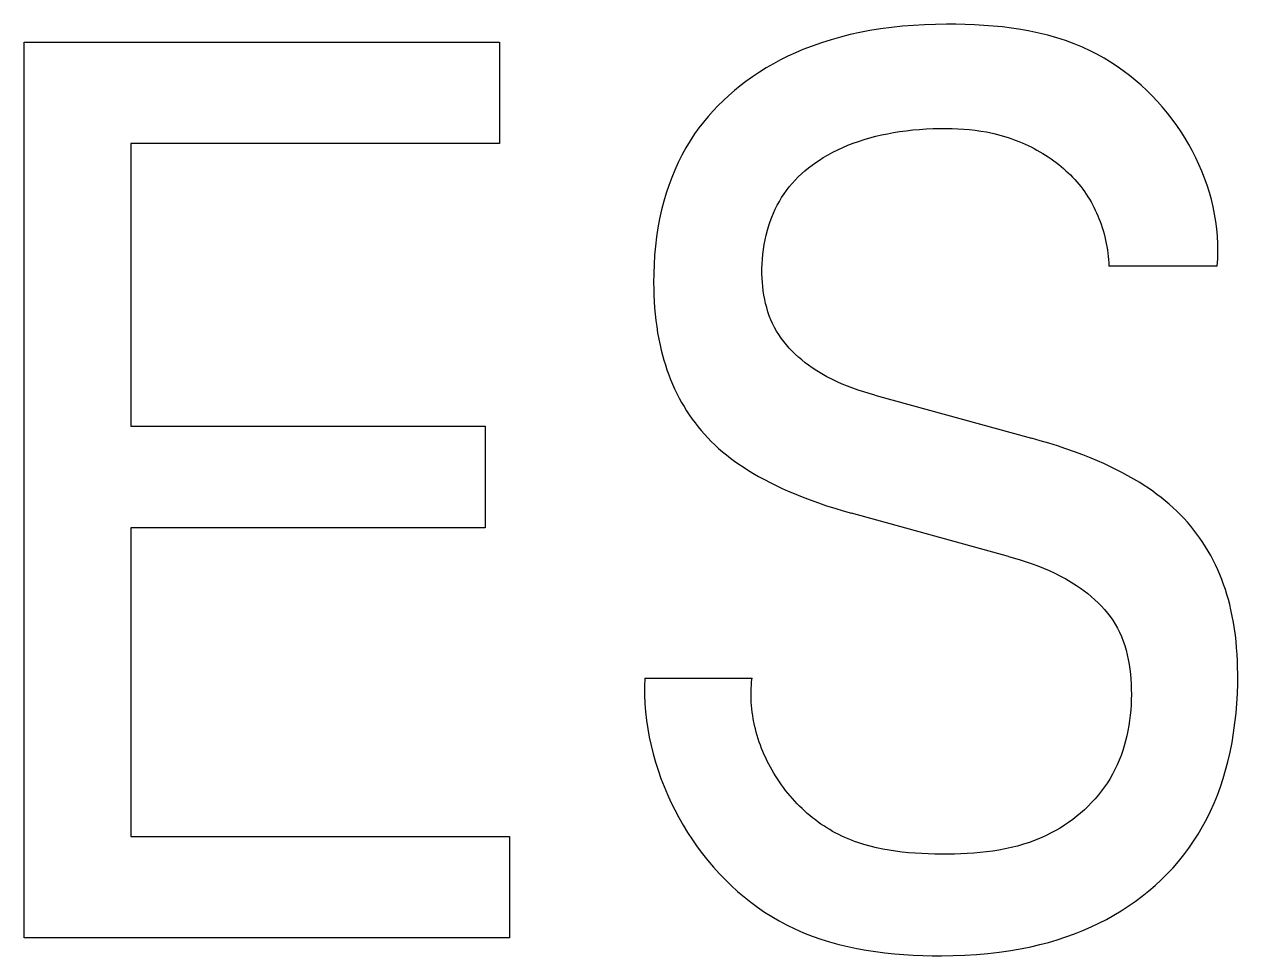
# Model space of a CAD drawing. Extents: x 10 to 656, y -396 to 292.
# Drawn here: x 265.0188 to 265.4848, y 102.4734 to 102.8312 of the extents above; entities that cross this region are included whole.
import ezdxf

# ---------------------------------------------------------------- set-up
doc = ezdxf.new("R2010")
doc.units = 0
doc.header["$LTSCALE"] = 5
doc.header["$MEASUREMENT"] = 0
doc.layers.get('0').update_dxf_attribs({"linetype": 'CONTINUOUS'})

msp = doc.modelspace()

# ---------------------------------------------------------------- linework, layer by layer
at = {"color": 7, "linetype": 'Continuous'}
for p, q in [((265.34344, 102.82872), (265.33969, 102.82801)), ((265.34761, 102.82939), (265.34344, 102.82872)), ((265.35179, 102.82995), (265.34761, 102.82939)), ((265.35598, 102.83039), (265.35179, 102.82995)), ((265.3602, 102.83072), (265.35598, 102.83039)), ((265.36443, 102.83096), (265.3602, 102.83072)), ((265.36867, 102.8311), (265.36443, 102.83096)), ((265.37294, 102.83116), (265.36867, 102.8311)), ((265.3765, 102.83115), (265.37294, 102.83116)), ((265.38008, 102.83109), (265.3765, 102.83115)), ((265.38366, 102.83095), (265.38008, 102.83109)), ((265.38723, 102.83075), (265.38366, 102.83095)), ((265.3908, 102.83047), (265.38723, 102.83075)), ((265.39437, 102.83012), (265.3908, 102.83047)), ((265.39791, 102.82967), (265.39437, 102.83012)), ((265.40144, 102.82913), (265.39791, 102.82967)), ((265.40494, 102.8285), (265.40144, 102.82913)), ((265.40841, 102.82776), (265.40494, 102.8285)), ((265.01878, 102.48018), (265.01878, 102.82433)), ((265.01878, 102.82433), (265.20127, 102.82433)), ((265.20127, 102.82433), (265.20127, 102.78531)), ((265.32493, 102.82407), (265.32133, 102.8228)), ((265.32858, 102.82522), (265.32493, 102.82407)), ((265.33226, 102.82626), (265.32858, 102.82522)), ((265.33597, 102.82719), (265.33226, 102.82626)), ((265.33969, 102.82801), (265.33597, 102.82719)), ((265.41184, 102.82691), (265.40841, 102.82776)), ((265.41524, 102.82595), (265.41184, 102.82691)), ((265.41859, 102.82487), (265.41524, 102.82595)), ((265.4219, 102.82366), (265.41859, 102.82487)), ((265.31488, 102.82018), (265.31203, 102.81886)), ((265.31776, 102.82141), (265.31488, 102.82018)), ((265.32133, 102.8228), (265.31776, 102.82141)), ((265.42515, 102.82232), (265.4219, 102.82366)), ((265.42834, 102.82084), (265.42515, 102.82232)), ((265.43093, 102.81951), (265.42834, 102.82084)), ((265.43347, 102.81809), (265.43093, 102.81951)), ((265.30646, 102.81599), (265.30374, 102.81442)), ((265.30922, 102.81747), (265.30646, 102.81599)), ((265.31203, 102.81886), (265.30922, 102.81747)), ((265.43596, 102.81658), (265.43347, 102.81809)), ((265.43841, 102.81498), (265.43596, 102.81658)), ((265.4408, 102.81329), (265.43841, 102.81498)), ((265.29846, 102.81103), (265.29591, 102.80921)), ((265.30108, 102.81277), (265.29846, 102.81103)), ((265.30374, 102.81442), (265.30108, 102.81277)), ((265.44314, 102.81153), (265.4408, 102.81329)), ((265.44542, 102.80968), (265.44314, 102.81153)), ((265.29146, 102.8057), (265.28932, 102.80385)), ((265.29366, 102.80749), (265.29146, 102.8057)), ((265.29591, 102.80921), (265.29366, 102.80749)), ((265.44764, 102.80775), (265.44542, 102.80968)), ((265.4498, 102.80575), (265.44764, 102.80775)), ((265.4519, 102.80367), (265.4498, 102.80575)), ((265.28724, 102.80192), (265.28522, 102.79993)), ((265.28932, 102.80385), (265.28724, 102.80192)), ((265.45393, 102.80153), (265.4519, 102.80367)), ((265.45589, 102.79932), (265.45393, 102.80153)), ((265.28327, 102.79787), (265.28139, 102.79575)), ((265.28522, 102.79993), (265.28327, 102.79787)), ((265.45778, 102.79704), (265.45589, 102.79932)), ((265.45959, 102.7947), (265.45778, 102.79704)), ((265.27786, 102.79133), (265.27622, 102.78902)), ((265.27959, 102.79357), (265.27786, 102.79133)), ((265.28139, 102.79575), (265.27959, 102.79357)), ((265.46134, 102.79231), (265.45959, 102.7947)), ((265.463, 102.78986), (265.46134, 102.79231)), ((265.27622, 102.78902), (265.27449, 102.78638)), ((265.33908, 102.78618), (265.34128, 102.78689)), ((265.34128, 102.78689), (265.34351, 102.78754)), ((265.34351, 102.78754), (265.34575, 102.78813)), ((265.34575, 102.78813), (265.34801, 102.78866)), ((265.34801, 102.78866), (265.35028, 102.78913)), ((265.35028, 102.78913), (265.35256, 102.78955)), ((265.35256, 102.78955), (265.35485, 102.78992)), ((265.35485, 102.78992), (265.35742, 102.79027)), ((265.35742, 102.79027), (265.36, 102.79057)), ((265.36, 102.79057), (265.36258, 102.7908)), ((265.36258, 102.7908), (265.36516, 102.79098)), ((265.36516, 102.79098), (265.36775, 102.7911)), ((265.36775, 102.7911), (265.37034, 102.79116)), ((265.37034, 102.79116), (265.37294, 102.79116)), ((265.37294, 102.79116), (265.37514, 102.79112)), ((265.37514, 102.79112), (265.37734, 102.79103)), ((265.37734, 102.79103), (265.37954, 102.7909)), ((265.37954, 102.7909), (265.38173, 102.79071)), ((265.38173, 102.79071), (265.38391, 102.79046)), ((265.38391, 102.79046), (265.38609, 102.79015)), ((265.38609, 102.79015), (265.38826, 102.78978)), ((265.38826, 102.78978), (265.39107, 102.78919)), ((265.39107, 102.78919), (265.39386, 102.78848)), ((265.39386, 102.78848), (265.39524, 102.78808)), ((265.39524, 102.78808), (265.39661, 102.78765)), ((265.39661, 102.78765), (265.39797, 102.78719)), ((265.39797, 102.78719), (265.39932, 102.7867)), ((265.39932, 102.7867), (265.40066, 102.78618)), ((265.46454, 102.78744), (265.463, 102.78986)), ((265.466, 102.78497), (265.46454, 102.78744)), ((265.05973, 102.78531), (265.05973, 102.67677)), ((265.20127, 102.78531), (265.05973, 102.78531)), ((265.27286, 102.78367), (265.27134, 102.78089)), ((265.27449, 102.78638), (265.27286, 102.78367)), ((265.32745, 102.78102), (265.32932, 102.78203)), ((265.32932, 102.78203), (265.33122, 102.78298)), ((265.33122, 102.78298), (265.33315, 102.78387)), ((265.33315, 102.78387), (265.3351, 102.7847)), ((265.3351, 102.7847), (265.33708, 102.78546)), ((265.33708, 102.78546), (265.33908, 102.78618)), ((265.40066, 102.78618), (265.40198, 102.78563)), ((265.40198, 102.78563), (265.40315, 102.78512)), ((265.40315, 102.78512), (265.4043, 102.78459)), ((265.4043, 102.78459), (265.40544, 102.78403)), ((265.40544, 102.78403), (265.40657, 102.78344)), ((265.40657, 102.78344), (265.40768, 102.78284)), ((265.40768, 102.78284), (265.40879, 102.78221)), ((265.40879, 102.78221), (265.40988, 102.78156)), ((265.46737, 102.78245), (265.466, 102.78497)), ((265.46867, 102.7799), (265.46737, 102.78245)), ((265.26993, 102.77806), (265.26862, 102.77518)), ((265.27134, 102.78089), (265.26993, 102.77806)), ((265.32129, 102.77704), (265.32271, 102.77805)), ((265.32271, 102.77805), (265.32415, 102.77902)), ((265.32415, 102.77902), (265.32562, 102.77994)), ((265.32562, 102.77994), (265.32745, 102.78102)), ((265.40988, 102.78156), (265.41096, 102.78088)), ((265.41096, 102.78088), (265.41202, 102.78019)), ((265.41202, 102.78019), (265.41307, 102.77947)), ((265.41307, 102.77947), (265.4141, 102.77872)), ((265.4141, 102.77872), (265.41506, 102.778)), ((265.41506, 102.778), (265.41601, 102.77726)), ((265.41601, 102.77726), (265.41695, 102.7765)), ((265.46989, 102.7773), (265.46867, 102.7799)), ((265.47101, 102.77467), (265.46989, 102.7773)), ((265.26862, 102.77518), (265.26741, 102.77225)), ((265.31601, 102.77254), (265.31727, 102.77373)), ((265.31727, 102.77373), (265.31857, 102.77488)), ((265.31857, 102.77488), (265.31991, 102.77598)), ((265.31991, 102.77598), (265.32129, 102.77704)), ((265.41695, 102.7765), (265.41786, 102.77572)), ((265.41786, 102.77572), (265.41876, 102.77492)), ((265.41876, 102.77492), (265.41964, 102.7741)), ((265.41964, 102.7741), (265.42051, 102.77326)), ((265.42051, 102.77326), (265.42135, 102.7724)), ((265.47205, 102.772), (265.47101, 102.77467)), ((265.26631, 102.76929), (265.26531, 102.76628)), ((265.26741, 102.77225), (265.26631, 102.76929)), ((265.3115, 102.76736), (265.31253, 102.7687)), ((265.31253, 102.7687), (265.31364, 102.77002)), ((265.31364, 102.77002), (265.3148, 102.77131)), ((265.3148, 102.77131), (265.31601, 102.77254)), ((265.42135, 102.7724), (265.42217, 102.77153)), ((265.42217, 102.77153), (265.42297, 102.77063)), ((265.42297, 102.77063), (265.42375, 102.76972)), ((265.42375, 102.76972), (265.4245, 102.76878)), ((265.4245, 102.76878), (265.42523, 102.76783)), ((265.47301, 102.7693), (265.47205, 102.772)), ((265.47386, 102.76657), (265.47301, 102.7693)), ((265.26441, 102.76325), (265.26353, 102.75984)), ((265.26531, 102.76628), (265.26441, 102.76325)), ((265.30875, 102.7631), (265.30961, 102.76456)), ((265.30961, 102.76456), (265.31053, 102.76598)), ((265.31053, 102.76598), (265.3115, 102.76736)), ((265.42523, 102.76783), (265.42592, 102.76688)), ((265.42592, 102.76688), (265.42659, 102.76591)), ((265.42659, 102.76591), (265.42723, 102.76493)), ((265.42723, 102.76493), (265.42784, 102.76393)), ((265.42784, 102.76393), (265.42844, 102.76291)), ((265.47463, 102.76382), (265.47386, 102.76657)), ((265.47529, 102.76104), (265.47463, 102.76382)), ((265.26353, 102.75984), (265.26277, 102.7564)), ((265.30647, 102.75856), (265.30718, 102.76011)), ((265.30718, 102.76011), (265.30794, 102.76162)), ((265.30794, 102.76162), (265.30875, 102.7631)), ((265.42844, 102.76291), (265.429, 102.76188)), ((265.429, 102.76188), (265.42955, 102.76084)), ((265.42955, 102.76084), (265.43007, 102.75978)), ((265.43007, 102.75978), (265.43056, 102.75871)), ((265.43056, 102.75871), (265.43104, 102.75763)), ((265.47586, 102.75824), (265.47529, 102.76104)), ((265.26277, 102.7564), (265.26212, 102.75294)), ((265.30468, 102.75382), (265.30522, 102.75542)), ((265.30522, 102.75542), (265.30582, 102.757)), ((265.30582, 102.757), (265.30647, 102.75856)), ((265.43104, 102.75763), (265.43148, 102.75654)), ((265.43148, 102.75654), (265.43191, 102.75544)), ((265.43191, 102.75544), (265.4323, 102.75433)), ((265.4323, 102.75433), (265.4327, 102.75313)), ((265.47633, 102.75542), (265.47586, 102.75824)), ((265.4767, 102.75258), (265.47633, 102.75542)), ((265.26159, 102.74946), (265.26117, 102.74597)), ((265.26212, 102.75294), (265.26159, 102.74946)), ((265.30324, 102.74839), (265.30366, 102.75021)), ((265.30366, 102.75021), (265.30414, 102.75202)), ((265.30414, 102.75202), (265.30468, 102.75382)), ((265.4327, 102.75313), (265.43308, 102.75192)), ((265.43308, 102.75192), (265.43342, 102.7507)), ((265.43342, 102.7507), (265.43374, 102.74947)), ((265.43374, 102.74947), (265.43403, 102.74824)), ((265.47696, 102.74973), (265.4767, 102.75258)), ((265.47711, 102.74687), (265.47696, 102.74973)), ((265.26117, 102.74597), (265.26085, 102.74246)), ((265.30237, 102.74283), (265.3026, 102.7447)), ((265.3026, 102.7447), (265.30289, 102.74655)), ((265.30289, 102.74655), (265.30324, 102.74839)), ((265.43403, 102.74824), (265.43429, 102.747)), ((265.43429, 102.747), (265.43452, 102.74575)), ((265.43452, 102.74575), (265.43472, 102.7445)), ((265.47716, 102.744), (265.47711, 102.74687)), ((265.26085, 102.74246), (265.26063, 102.73894)), ((265.3021, 102.73908), (265.30221, 102.74096)), ((265.30221, 102.74096), (265.30237, 102.74283)), ((265.43472, 102.7445), (265.4349, 102.74325)), ((265.4349, 102.74325), (265.43505, 102.742)), ((265.43505, 102.742), (265.43517, 102.74074)), ((265.43517, 102.74074), (265.43526, 102.73949)), ((265.47691, 102.73824), (265.47709, 102.74112)), ((265.47709, 102.74112), (265.47716, 102.744)), ((265.26051, 102.73542), (265.26047, 102.73189)), ((265.26063, 102.73894), (265.26051, 102.73542)), ((265.30205, 102.7372), (265.3021, 102.73908)), ((265.30206, 102.73531), (265.30205, 102.7372)), ((265.30212, 102.73366), (265.30206, 102.73531)), ((265.43526, 102.73949), (265.43532, 102.73824)), ((265.47691, 102.73824), (265.43532, 102.73824)), ((265.26047, 102.73189), (265.2605, 102.72947)), ((265.30222, 102.73201), (265.30212, 102.73366)), ((265.30237, 102.73037), (265.30222, 102.73201)), ((265.2605, 102.72947), (265.26057, 102.72705)), ((265.26057, 102.72705), (265.26068, 102.72463)), ((265.30257, 102.72873), (265.30237, 102.73037)), ((265.30282, 102.7271), (265.30257, 102.72873)), ((265.30312, 102.72549), (265.30282, 102.7271)), ((265.26068, 102.72463), (265.26084, 102.72222)), ((265.26084, 102.72222), (265.26105, 102.71981)), ((265.30347, 102.72388), (265.30312, 102.72549)), ((265.30389, 102.7223), (265.30347, 102.72388)), ((265.30436, 102.72073), (265.30389, 102.7223)), ((265.26105, 102.71981), (265.26131, 102.71741)), ((265.26131, 102.71741), (265.26163, 102.71501)), ((265.30489, 102.71919), (265.30436, 102.72073)), ((265.30549, 102.71768), (265.30489, 102.71919)), ((265.30615, 102.71619), (265.30549, 102.71768)), ((265.26163, 102.71501), (265.262, 102.71263)), ((265.262, 102.71263), (265.26243, 102.71025)), ((265.30687, 102.71474), (265.30615, 102.71619)), ((265.30767, 102.71332), (265.30687, 102.71474)), ((265.30853, 102.71193), (265.30767, 102.71332)), ((265.26243, 102.71025), (265.26292, 102.70788)), ((265.26292, 102.70788), (265.26337, 102.70597)), ((265.30945, 102.71058), (265.30853, 102.71193)), ((265.31043, 102.70927), (265.30945, 102.71058)), ((265.31147, 102.70799), (265.31043, 102.70927)), ((265.31255, 102.70675), (265.31147, 102.70799)), ((265.26337, 102.70597), (265.26386, 102.70406)), ((265.26386, 102.70406), (265.26439, 102.70216)), ((265.31369, 102.70555), (265.31255, 102.70675)), ((265.31486, 102.7044), (265.31369, 102.70555)), ((265.31608, 102.70328), (265.31486, 102.7044)), ((265.31734, 102.7022), (265.31608, 102.70328)), ((265.26439, 102.70216), (265.26497, 102.70028)), ((265.26497, 102.70028), (265.26559, 102.6984)), ((265.26559, 102.6984), (265.26626, 102.69655)), ((265.31863, 102.70116), (265.31734, 102.7022)), ((265.31995, 102.70016), (265.31863, 102.70116)), ((265.3213, 102.69921), (265.31995, 102.70016)), ((265.32315, 102.698), (265.3213, 102.69921)), ((265.26626, 102.69655), (265.26697, 102.69471)), ((265.26697, 102.69471), (265.26773, 102.69289)), ((265.32503, 102.69686), (265.32315, 102.698)), ((265.32695, 102.69579), (265.32503, 102.69686)), ((265.32891, 102.69478), (265.32695, 102.69579)), ((265.33089, 102.69384), (265.32891, 102.69478)), ((265.3329, 102.69296), (265.33089, 102.69384)), ((265.26773, 102.69289), (265.26853, 102.69109)), ((265.26853, 102.69109), (265.26938, 102.68931)), ((265.26938, 102.68931), (265.27028, 102.68756)), ((265.33494, 102.69213), (265.3329, 102.69296)), ((265.33699, 102.69136), (265.33494, 102.69213)), ((265.33906, 102.69064), (265.33699, 102.69136)), ((265.34115, 102.68996), (265.33906, 102.69064)), ((265.34325, 102.68932), (265.34115, 102.68996)), ((265.34535, 102.68872), (265.34325, 102.68932)), ((265.34535, 102.68872), (265.40561, 102.67214)), ((265.27028, 102.68756), (265.27118, 102.6859)), ((265.27118, 102.6859), (265.27213, 102.68427)), ((265.27213, 102.68427), (265.27313, 102.68266)), ((265.27313, 102.68266), (265.27416, 102.68108)), ((265.27416, 102.68108), (265.27524, 102.67953)), ((265.27524, 102.67953), (265.27635, 102.67801)), ((265.05973, 102.67677), (265.19575, 102.67677)), ((265.19575, 102.67677), (265.19575, 102.63775)), ((265.27635, 102.67801), (265.27751, 102.67652)), ((265.27751, 102.67652), (265.27871, 102.67507)), ((265.27871, 102.67507), (265.27995, 102.67365)), ((265.27995, 102.67365), (265.28122, 102.67226)), ((265.28122, 102.67226), (265.28254, 102.67092)), ((265.28254, 102.67092), (265.28395, 102.66955)), ((265.40893, 102.6712), (265.40561, 102.67214)), ((265.41224, 102.67022), (265.40893, 102.6712)), ((265.41553, 102.66918), (265.41224, 102.67022)), ((265.28395, 102.66955), (265.28541, 102.66823)), ((265.28541, 102.66823), (265.28689, 102.66695)), ((265.28689, 102.66695), (265.28842, 102.66571)), ((265.28842, 102.66571), (265.28997, 102.6645)), ((265.41881, 102.66809), (265.41553, 102.66918)), ((265.42207, 102.66695), (265.41881, 102.66809)), ((265.4253, 102.66574), (265.42207, 102.66695)), ((265.42851, 102.66447), (265.4253, 102.66574)), ((265.28997, 102.6645), (265.29155, 102.66334)), ((265.29155, 102.66334), (265.29316, 102.66221)), ((265.29316, 102.66221), (265.2948, 102.66111)), ((265.2948, 102.66111), (265.29645, 102.66005)), ((265.43091, 102.66346), (265.42851, 102.66447)), ((265.4333, 102.66241), (265.43091, 102.66346)), ((265.43566, 102.66132), (265.4333, 102.66241)), ((265.43801, 102.66018), (265.43566, 102.66132)), ((265.29645, 102.66005), (265.29861, 102.65873)), ((265.29861, 102.65873), (265.30079, 102.65747)), ((265.30079, 102.65747), (265.30301, 102.65625)), ((265.30301, 102.65625), (265.30525, 102.65509)), ((265.44032, 102.65899), (265.43801, 102.66018)), ((265.44262, 102.65776), (265.44032, 102.65899)), ((265.44488, 102.65646), (265.44262, 102.65776)), ((265.44711, 102.65512), (265.44488, 102.65646)), ((265.30525, 102.65509), (265.30751, 102.65397)), ((265.30751, 102.65397), (265.30979, 102.65289)), ((265.30979, 102.65289), (265.3121, 102.65186)), ((265.3121, 102.65186), (265.31442, 102.65086)), ((265.44881, 102.65404), (265.44711, 102.65512)), ((265.45048, 102.65293), (265.44881, 102.65404)), ((265.45214, 102.65178), (265.45048, 102.65293)), ((265.45376, 102.65059), (265.45214, 102.65178)), ((265.31442, 102.65086), (265.3175, 102.64961)), ((265.3175, 102.64961), (265.32061, 102.64842)), ((265.32061, 102.64842), (265.32374, 102.6473)), ((265.32374, 102.6473), (265.32689, 102.64623)), ((265.45536, 102.64937), (265.45376, 102.65059)), ((265.45693, 102.64811), (265.45536, 102.64937)), ((265.45846, 102.64681), (265.45693, 102.64811)), ((265.45996, 102.64547), (265.45846, 102.64681)), ((265.32689, 102.64623), (265.33006, 102.64522)), ((265.33006, 102.64522), (265.33324, 102.64426)), ((265.33324, 102.64426), (265.33644, 102.64336)), ((265.3967, 102.62677), (265.33644, 102.64336)), ((265.46142, 102.64409), (265.45996, 102.64547)), ((265.4628, 102.64271), (265.46142, 102.64409)), ((265.46414, 102.6413), (265.4628, 102.64271)), ((265.05973, 102.63775), (265.05973, 102.51921)), ((265.19575, 102.63775), (265.05973, 102.63775)), ((265.46545, 102.63984), (265.46414, 102.6413)), ((265.46671, 102.63836), (265.46545, 102.63984)), ((265.46794, 102.63684), (265.46671, 102.63836)), ((265.46912, 102.63528), (265.46794, 102.63684)), ((265.47026, 102.6337), (265.46912, 102.63528)), ((265.47136, 102.63208), (265.47026, 102.6337)), ((265.47242, 102.63044), (265.47136, 102.63208)), ((265.47343, 102.62877), (265.47242, 102.63044)), ((265.47439, 102.62707), (265.47343, 102.62877)), ((265.3967, 102.62677), (265.39899, 102.62612)), ((265.39899, 102.62612), (265.40126, 102.62544)), ((265.40126, 102.62544), (265.40352, 102.62471)), ((265.40352, 102.62471), (265.40577, 102.62393)), ((265.40577, 102.62393), (265.408, 102.62311)), ((265.47534, 102.62528), (265.47439, 102.62707)), ((265.47624, 102.62346), (265.47534, 102.62528)), ((265.47709, 102.62162), (265.47624, 102.62346)), ((265.408, 102.62311), (265.41021, 102.62223)), ((265.41021, 102.62223), (265.4124, 102.62129)), ((265.4124, 102.62129), (265.41456, 102.62029)), ((265.41456, 102.62029), (265.41669, 102.61922)), ((265.41669, 102.61922), (265.41879, 102.61808)), ((265.47789, 102.61976), (265.47709, 102.62162)), ((265.47865, 102.61788), (265.47789, 102.61976)), ((265.41879, 102.61808), (265.42085, 102.61687)), ((265.42085, 102.61687), (265.42287, 102.61558)), ((265.42287, 102.61558), (265.42433, 102.61458)), ((265.42433, 102.61458), (265.42577, 102.61353)), ((265.47935, 102.61598), (265.47865, 102.61788)), ((265.48001, 102.61406), (265.47935, 102.61598)), ((265.42577, 102.61353), (265.42717, 102.61244)), ((265.42717, 102.61244), (265.42854, 102.61131)), ((265.42854, 102.61131), (265.42987, 102.61013)), ((265.42987, 102.61013), (265.43116, 102.60892)), ((265.48062, 102.61213), (265.48001, 102.61406)), ((265.48118, 102.61018), (265.48062, 102.61213)), ((265.4817, 102.60822), (265.48118, 102.61018)), ((265.43116, 102.60892), (265.43239, 102.60766)), ((265.43239, 102.60766), (265.43358, 102.60635)), ((265.43358, 102.60635), (265.43471, 102.60501)), ((265.43471, 102.60501), (265.43578, 102.60363)), ((265.48217, 102.60626), (265.4817, 102.60822)), ((265.48269, 102.60383), (265.48217, 102.60626)), ((265.43578, 102.60363), (265.43678, 102.6022)), ((265.43678, 102.6022), (265.43771, 102.60074)), ((265.43771, 102.60074), (265.43858, 102.59924)), ((265.48314, 102.6014), (265.48269, 102.60383)), ((265.48353, 102.59895), (265.48314, 102.6014)), ((265.43858, 102.59924), (265.4394, 102.59761)), ((265.4394, 102.59761), (265.44015, 102.59593)), ((265.44015, 102.59593), (265.44081, 102.59422)), ((265.48386, 102.5965), (265.48353, 102.59895)), ((265.48413, 102.59403), (265.48386, 102.5965)), ((265.44081, 102.59422), (265.4414, 102.59248)), ((265.4414, 102.59248), (265.44191, 102.59071)), ((265.48435, 102.59157), (265.48413, 102.59403)), ((265.48452, 102.58909), (265.48435, 102.59157)), ((265.44191, 102.59071), (265.44236, 102.58891)), ((265.44236, 102.58891), (265.44274, 102.58709)), ((265.44274, 102.58709), (265.44306, 102.58525)), ((265.48465, 102.58661), (265.48452, 102.58909)), ((265.48473, 102.58413), (265.48465, 102.58661)), ((265.44306, 102.58525), (265.44333, 102.58339)), ((265.44333, 102.58339), (265.44354, 102.58152)), ((265.44354, 102.58152), (265.4437, 102.57963)), ((265.48476, 102.58165), (265.48473, 102.58413)), ((265.48475, 102.57786), (265.48476, 102.58165)), ((265.25708, 102.57994), (265.25698, 102.57671)), ((265.25708, 102.57994), (265.29824, 102.57994)), ((265.29792, 102.57602), (265.29799, 102.57733)), ((265.29799, 102.57733), (265.2981, 102.57864)), ((265.2981, 102.57864), (265.29824, 102.57994)), ((265.4437, 102.57963), (265.44381, 102.57775)), ((265.44381, 102.57775), (265.44388, 102.57574)), ((265.48463, 102.57407), (265.48475, 102.57786)), ((265.25698, 102.57671), (265.257, 102.57347)), ((265.257, 102.57347), (265.25714, 102.57023)), ((265.29788, 102.57471), (265.29792, 102.57602)), ((265.29788, 102.57341), (265.29788, 102.57471)), ((265.2979, 102.5721), (265.29788, 102.57341)), ((265.44388, 102.57574), (265.44391, 102.57373)), ((265.44391, 102.57373), (265.44388, 102.57172)), ((265.48443, 102.57029), (265.48463, 102.57407)), ((265.25714, 102.57023), (265.25739, 102.56699)), ((265.29796, 102.57079), (265.2979, 102.5721)), ((265.29805, 102.56949), (265.29796, 102.57079)), ((265.29817, 102.56819), (265.29805, 102.56949)), ((265.29833, 102.56689), (265.29817, 102.56819)), ((265.44367, 102.56771), (265.44349, 102.56572)), ((265.4438, 102.56971), (265.44367, 102.56771)), ((265.44388, 102.57172), (265.4438, 102.56971)), ((265.48412, 102.56652), (265.48443, 102.57029)), ((265.25739, 102.56699), (265.25776, 102.56376)), ((265.25776, 102.56376), (265.25823, 102.56052)), ((265.29851, 102.5656), (265.29833, 102.56689)), ((265.29872, 102.56431), (265.29851, 102.5656)), ((265.29897, 102.56302), (265.29872, 102.56431)), ((265.29924, 102.56174), (265.29897, 102.56302)), ((265.44325, 102.56374), (265.44295, 102.56176)), ((265.44349, 102.56572), (265.44325, 102.56374)), ((265.48371, 102.56276), (265.48412, 102.56652)), ((265.25823, 102.56052), (265.25881, 102.5573)), ((265.29954, 102.56047), (265.29924, 102.56174)), ((265.29987, 102.5592), (265.29954, 102.56047)), ((265.30023, 102.55794), (265.29987, 102.5592)), ((265.4426, 102.5598), (265.44219, 102.55786)), ((265.44295, 102.56176), (265.4426, 102.5598)), ((265.48257, 102.55528), (265.48319, 102.55901)), ((265.48319, 102.55901), (265.48371, 102.56276)), ((265.25881, 102.5573), (265.2595, 102.5541)), ((265.2595, 102.5541), (265.26029, 102.55091)), ((265.30062, 102.55669), (265.30023, 102.55794)), ((265.30103, 102.55544), (265.30062, 102.55669)), ((265.30147, 102.5542), (265.30103, 102.55544)), ((265.30194, 102.55298), (265.30147, 102.5542)), ((265.4412, 102.55403), (265.44061, 102.55215)), ((265.44172, 102.55594), (265.4412, 102.55403)), ((265.44219, 102.55786), (265.44172, 102.55594)), ((265.48183, 102.55157), (265.48257, 102.55528)), ((265.26029, 102.55091), (265.26118, 102.54774)), ((265.30243, 102.55176), (265.30194, 102.55298)), ((265.30295, 102.55055), (265.30243, 102.55176)), ((265.3035, 102.54935), (265.30295, 102.55055)), ((265.30407, 102.54816), (265.3035, 102.54935)), ((265.43995, 102.55029), (265.43924, 102.54846)), ((265.44061, 102.55215), (265.43995, 102.55029)), ((265.48097, 102.54788), (265.48183, 102.55157)), ((265.26118, 102.54774), (265.26217, 102.5446)), ((265.26217, 102.5446), (265.26327, 102.54148)), ((265.30466, 102.54698), (265.30407, 102.54816)), ((265.30528, 102.54582), (265.30466, 102.54698)), ((265.30592, 102.54467), (265.30528, 102.54582)), ((265.30659, 102.54353), (265.30592, 102.54467)), ((265.43761, 102.54488), (265.4367, 102.54314)), ((265.43846, 102.54665), (265.43761, 102.54488)), ((265.43924, 102.54846), (265.43846, 102.54665)), ((265.47915, 102.54143), (265.48011, 102.54464)), ((265.48011, 102.54464), (265.48097, 102.54788)), ((265.26327, 102.54148), (265.26445, 102.5384)), ((265.30727, 102.54241), (265.30659, 102.54353)), ((265.308, 102.54127), (265.30727, 102.54241)), ((265.30876, 102.54014), (265.308, 102.54127)), ((265.30954, 102.53903), (265.30876, 102.54014)), ((265.4347, 102.5398), (265.43361, 102.5382)), ((265.43572, 102.54143), (265.4347, 102.5398)), ((265.4367, 102.54314), (265.43572, 102.54143)), ((265.4781, 102.53824), (265.47915, 102.54143)), ((265.26445, 102.5384), (265.26574, 102.53535)), ((265.26574, 102.53535), (265.26711, 102.53233)), ((265.31034, 102.53794), (265.30954, 102.53903)), ((265.31116, 102.53686), (265.31034, 102.53794)), ((265.312, 102.5358), (265.31116, 102.53686)), ((265.31287, 102.53476), (265.312, 102.5358)), ((265.43125, 102.53512), (265.42999, 102.53364)), ((265.43246, 102.53664), (265.43125, 102.53512)), ((265.43361, 102.5382), (265.43246, 102.53664)), ((265.47569, 102.53199), (265.47694, 102.53509)), ((265.47694, 102.53509), (265.4781, 102.53824)), ((265.26711, 102.53233), (265.26858, 102.52936)), ((265.31375, 102.53374), (265.31287, 102.53476)), ((265.31466, 102.53274), (265.31375, 102.53374)), ((265.31558, 102.53176), (265.31466, 102.53274)), ((265.31653, 102.5308), (265.31558, 102.53176)), ((265.31749, 102.52986), (265.31653, 102.5308)), ((265.4273, 102.53081), (265.42589, 102.52946)), ((265.42867, 102.5322), (265.4273, 102.53081)), ((265.42999, 102.53364), (265.42867, 102.5322)), ((265.47432, 102.52892), (265.47569, 102.53199)), ((265.26858, 102.52936), (265.27014, 102.52643)), ((265.27014, 102.52643), (265.27178, 102.52355)), ((265.31847, 102.52895), (265.31749, 102.52986)), ((265.31947, 102.52805), (265.31847, 102.52895)), ((265.32049, 102.52718), (265.31947, 102.52805)), ((265.32153, 102.52634), (265.32049, 102.52718)), ((265.32258, 102.52552), (265.32153, 102.52634)), ((265.42139, 102.52571), (265.41981, 102.52456)), ((265.42293, 102.52691), (265.42139, 102.52571)), ((265.42443, 102.52816), (265.42293, 102.52691)), ((265.42589, 102.52946), (265.42443, 102.52816)), ((265.47127, 102.52296), (265.47285, 102.52592)), ((265.47285, 102.52592), (265.47432, 102.52892)), ((265.27178, 102.52355), (265.27351, 102.52073)), ((265.32364, 102.52472), (265.32258, 102.52552)), ((265.32473, 102.52395), (265.32364, 102.52472)), ((265.32583, 102.5232), (265.32473, 102.52395)), ((265.32694, 102.52248), (265.32583, 102.5232)), ((265.32807, 102.52179), (265.32694, 102.52248)), ((265.32921, 102.52113), (265.32807, 102.52179)), ((265.33037, 102.52049), (265.32921, 102.52113)), ((265.41488, 102.52144), (265.41318, 102.52051)), ((265.41656, 102.52242), (265.41488, 102.52144)), ((265.4182, 102.52346), (265.41656, 102.52242)), ((265.41981, 102.52456), (265.4182, 102.52346)), ((265.46958, 102.52008), (265.47127, 102.52296)), ((265.05973, 102.51921), (265.20509, 102.51921)), ((265.20509, 102.51921), (265.20509, 102.48018)), ((265.27351, 102.52073), (265.27533, 102.51794)), ((265.27533, 102.51794), (265.27724, 102.51521)), ((265.33153, 102.51989), (265.33037, 102.52049)), ((265.33273, 102.5193), (265.33153, 102.51989)), ((265.33394, 102.51875), (265.33273, 102.5193)), ((265.33516, 102.51822), (265.33394, 102.51875)), ((265.33639, 102.51773), (265.33516, 102.51822)), ((265.33763, 102.51726), (265.33639, 102.51773)), ((265.33889, 102.51681), (265.33763, 102.51726)), ((265.34123, 102.51606), (265.33889, 102.51681)), ((265.40477, 102.51689), (265.40248, 102.51615)), ((265.40703, 102.51772), (265.40477, 102.51689)), ((265.40926, 102.51863), (265.40703, 102.51772)), ((265.41146, 102.51964), (265.40926, 102.51863)), ((265.41318, 102.52051), (265.41146, 102.51964)), ((265.466, 102.51471), (265.46784, 102.51736)), ((265.46784, 102.51736), (265.46958, 102.52008)), ((265.27724, 102.51521), (265.27922, 102.51255)), ((265.27922, 102.51255), (265.28129, 102.50995)), ((265.3436, 102.5154), (265.34123, 102.51606)), ((265.346, 102.51481), (265.3436, 102.5154)), ((265.34843, 102.5143), (265.346, 102.51481)), ((265.35089, 102.51387), (265.34843, 102.5143)), ((265.35336, 102.51349), (265.35089, 102.51387)), ((265.35585, 102.51318), (265.35336, 102.51349)), ((265.35836, 102.51293), (265.35585, 102.51318)), ((265.36088, 102.51273), (265.35836, 102.51293)), ((265.36341, 102.51258), (265.36088, 102.51273)), ((265.36594, 102.51248), (265.36341, 102.51258)), ((265.36848, 102.51241), (265.36594, 102.51248)), ((265.37103, 102.51238), (265.36848, 102.51241)), ((265.37351, 102.51238), (265.37103, 102.51238)), ((265.37599, 102.51242), (265.37351, 102.51238)), ((265.37846, 102.51249), (265.37599, 102.51242)), ((265.38092, 102.51261), (265.37846, 102.51249)), ((265.38338, 102.51277), (265.38092, 102.51261)), ((265.38582, 102.51297), (265.38338, 102.51277)), ((265.38826, 102.51324), (265.38582, 102.51297)), ((265.39067, 102.51356), (265.38826, 102.51324)), ((265.39308, 102.51394), (265.39067, 102.51356)), ((265.39546, 102.51438), (265.39308, 102.51394)), ((265.39782, 102.5149), (265.39546, 102.51438)), ((265.40016, 102.51548), (265.39782, 102.5149)), ((265.40248, 102.51615), (265.40016, 102.51548)), ((265.46203, 102.50961), (265.46407, 102.51213)), ((265.46407, 102.51213), (265.466, 102.51471)), ((265.28129, 102.50995), (265.28343, 102.50742)), ((265.28343, 102.50742), (265.28564, 102.50497)), ((265.4577, 102.50482), (265.45991, 102.50718)), ((265.45991, 102.50718), (265.46203, 102.50961)), ((265.28564, 102.50497), (265.28793, 102.50259)), ((265.28793, 102.50259), (265.29029, 102.50029)), ((265.45304, 102.50034), (265.45541, 102.50254)), ((265.45541, 102.50254), (265.4577, 102.50482)), ((265.29029, 102.50029), (265.29272, 102.49807)), ((265.29272, 102.49807), (265.29521, 102.49595)), ((265.44805, 102.49618), (265.4506, 102.49823)), ((265.4506, 102.49823), (265.45304, 102.50034)), ((265.29521, 102.49595), (265.29777, 102.49391)), ((265.29777, 102.49391), (265.3004, 102.49196)), ((265.44274, 102.49236), (265.44543, 102.49422)), ((265.44543, 102.49422), (265.44805, 102.49618)), ((265.3004, 102.49196), (265.30308, 102.49012)), ((265.30308, 102.49012), (265.30583, 102.48837)), ((265.30583, 102.48837), (265.30863, 102.48673)), ((265.43433, 102.48731), (265.43719, 102.4889)), ((265.43719, 102.4889), (265.43999, 102.49058)), ((265.43999, 102.49058), (265.44274, 102.49236)), ((265.30863, 102.48673), (265.31149, 102.4852)), ((265.31149, 102.4852), (265.3147, 102.48364)), ((265.42527, 102.48302), (265.42846, 102.48441)), ((265.42846, 102.48441), (265.43142, 102.48581)), ((265.43142, 102.48581), (265.43433, 102.48731)), ((265.20509, 102.48018), (265.01878, 102.48018)), ((265.3147, 102.48364), (265.31796, 102.48221)), ((265.31796, 102.48221), (265.32128, 102.48091)), ((265.32128, 102.48091), (265.32465, 102.47973)), ((265.32465, 102.47973), (265.32806, 102.47867)), ((265.41209, 102.4785), (265.41544, 102.47948)), ((265.41544, 102.47948), (265.41875, 102.48056)), ((265.41875, 102.48056), (265.42203, 102.48174)), ((265.42203, 102.48174), (265.42527, 102.48302)), ((265.32806, 102.47867), (265.33152, 102.47772)), ((265.33152, 102.47772), (265.33502, 102.47687)), ((265.33502, 102.47687), (265.33855, 102.47613)), ((265.33855, 102.47613), (265.34211, 102.47549)), ((265.34211, 102.47549), (265.34569, 102.47494)), ((265.34569, 102.47494), (265.34929, 102.47448)), ((265.34929, 102.47448), (265.3529, 102.47411)), ((265.3888, 102.47422), (265.3932, 102.47472)), ((265.3932, 102.47472), (265.39758, 102.47535)), ((265.39758, 102.47535), (265.40194, 102.47612)), ((265.40194, 102.47612), (265.40534, 102.47682)), ((265.40534, 102.47682), (265.40873, 102.47761)), ((265.40873, 102.47761), (265.41209, 102.4785)), ((265.3529, 102.47411), (265.35652, 102.47381)), ((265.35652, 102.47381), (265.36015, 102.4736)), ((265.36015, 102.4736), (265.36378, 102.47345)), ((265.36378, 102.47345), (265.36741, 102.47337)), ((265.36741, 102.47337), (265.37103, 102.47336)), ((265.37103, 102.47336), (265.3755, 102.47342)), ((265.3755, 102.47342), (265.37995, 102.47358)), ((265.37995, 102.47358), (265.38439, 102.47384)), ((265.38439, 102.47384), (265.3888, 102.47422))]:
    msp.add_line(p, q, dxfattribs=at)

doc.saveas('drawing.dxf')
